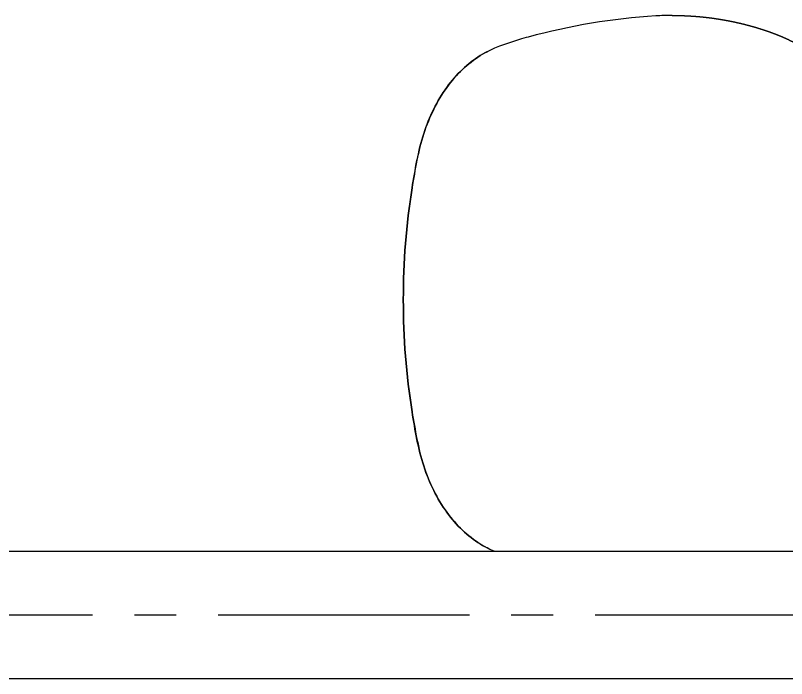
# Model space of a CAD drawing. Header units: millimetres. Extents: x 12827 to 13247, y 6457 to 7051.
# Drawn here: x 13100.96 to 13123.98, y 6881.87 to 6901.66 of the extents above; entities that cross this region are included whole.
import ezdxf

# ---------------------------------------------------------------- set-up
doc = ezdxf.new("R2010")
doc.units = ezdxf.units.MM
doc.header["$LTSCALE"] = 10
doc.linetypes.add('CENTER2', pattern=[1.125, 0.75, -0.125, 0.125, -0.125])
doc.layers.add('CENTER', color=1, linetype='CENTER2')
doc.layers.add('DWG', color=7, linetype='Continuous')

# ---------------------------------------------------------------- blocks, each defined once
blk = doc.blocks.new('A$C01502591')
at = {"layer": 'DWG'}
for p, q in [((194.242, 293.757), (260.82, 293.757)), ((194.242, 289.957), (260.82, 289.957))]:
    blk.add_line(p, q, dxfattribs=at)
for centre, radius, start, end in [((240.858, 290.729), 19.049, 93.631, 105.2451), ((240.207, 300.478), 9.276, 90.3809, 93.4054)]:
    blk.add_arc(centre, radius, start, end, dxfattribs=at)
for points, degree, knots in [([(240.147, 309.754), (240.242, 309.753), (240.336, 309.752), (240.431, 309.749), (240.525, 309.746), (240.62, 309.741), (240.714, 309.736), (240.808, 309.73), (240.903, 309.722), (240.997, 309.714), (241.091, 309.704), (241.185, 309.694), (241.279, 309.682), (241.373, 309.67), (241.467, 309.656), (241.56, 309.642), (241.654, 309.626), (241.744, 309.61), (241.834, 309.593), (241.924, 309.575), (242.014, 309.556), (242.104, 309.536), (242.193, 309.516), (242.283, 309.494), (242.372, 309.471), (242.461, 309.447), (242.55, 309.422), (242.639, 309.397), (242.727, 309.37), (242.816, 309.342), (242.904, 309.313), (242.992, 309.283), (243.08, 309.253), (243.153, 309.226), (243.226, 309.198), (243.3, 309.169), (243.374, 309.139), (243.448, 309.108), (243.522, 309.075), (243.596, 309.041), (243.671, 309.005), (243.745, 308.968), (243.819, 308.93), (243.893, 308.89), (243.967, 308.848), (244.04, 308.805), (244.114, 308.76), (244.186, 308.713), (244.259, 308.664), (244.331, 308.614), (244.402, 308.561), (244.473, 308.507), (244.543, 308.451)], 1, [0, 0, 0.626238, 1.252476, 1.878714, 2.504952, 3.13119, 3.757428, 4.383666, 5.009904, 5.636142, 6.26238, 6.888618, 7.514856, 8.141094, 8.767332, 9.39357, 10.019808, 10.625913, 11.232017, 11.838122, 12.444227, 13.050331, 13.656436, 14.262541, 14.868646, 15.47475, 16.080855, 16.68696, 17.293064, 17.899169, 18.505274, 19.111379, 19.717483, 20.221916, 20.726349, 21.230783, 21.735216, 22.239649, 22.744082, 23.248515, 23.752948, 24.257381, 24.761814, 25.266247, 25.770681, 26.275114, 26.779547, 27.28398, 27.788413, 28.292846, 28.797279, 29.301712, 29.806145, 29.806145]), ([(235.849, 309.109), (235.76, 309.085), (235.671, 309.059), (235.185, 308.912), (234.783, 308.782), (234.045, 308.324), (233.702, 307.998), (233.13, 307.208), (232.894, 306.735), (232.562, 305.714), (232.467, 305.156), (232.206, 303.511), (232.118, 302.397), (232.118, 300.135), (232.206, 299.02), (232.423, 297.65), (232.472, 297.377), (232.58, 296.833), (232.644, 296.561), (232.893, 295.793), (233.13, 295.319), (233.703, 294.529), (234.044, 294.204), (234.504, 293.919), (234.596, 293.869), (234.688, 293.824)], 3, [0.1110231, 0.1110231, 0.1110231, 0.1110231, 0.125, 0.125, 0.1875, 0.1875, 0.25, 0.25, 0.3125, 0.3125, 0.375, 0.375, 0.5, 0.5, 0.625, 0.625, 0.65625, 0.65625, 0.6875, 0.6875, 0.75, 0.75, 0.8125, 0.8125, 0.8276536, 0.8276536, 0.8276536, 0.8276536]), ([(234.835, 293.757), (234.691, 293.819), (234.55, 293.89), (234.045, 294.203), (233.702, 294.53), (233.13, 295.32), (232.894, 295.793), (232.562, 296.813), (232.467, 297.372), (232.206, 299.017), (232.118, 300.131), (232.118, 302.393), (232.206, 303.508), (232.423, 304.878), (232.472, 305.151), (232.58, 305.695), (232.644, 305.966), (232.893, 306.735), (233.13, 307.209), (233.703, 307.999), (234.044, 308.323), (234.504, 308.609), (234.596, 308.659), (234.688, 308.704)], 3, [0.1644025, 0.1644025, 0.1644025, 0.1644025, 0.1875, 0.1875, 0.25, 0.25, 0.3125, 0.3125, 0.375, 0.375, 0.5, 0.5, 0.625, 0.625, 0.65625, 0.65625, 0.6875, 0.6875, 0.75, 0.75, 0.8125, 0.8125, 0.8276536, 0.8276536, 0.8276536, 0.8276536])]:
    blk.add_open_spline(points, degree=degree, knots=knots, dxfattribs=at)

msp = doc.modelspace()

# ---------------------------------------------------------------- linework, layer by layer
at = {"layer": 'CENTER', "color": 1}
msp.add_line((13050.76094, 6883.76559), (13155.41028, 6883.76559), dxfattribs=at)

# ---------------------------------------------------------------- block references
at = {"layer": 'DWG'}
msp.add_blockref('A$C01502591', (12880.41944, 6591.90855), dxfattribs=at)

doc.saveas('drawing.dxf')
